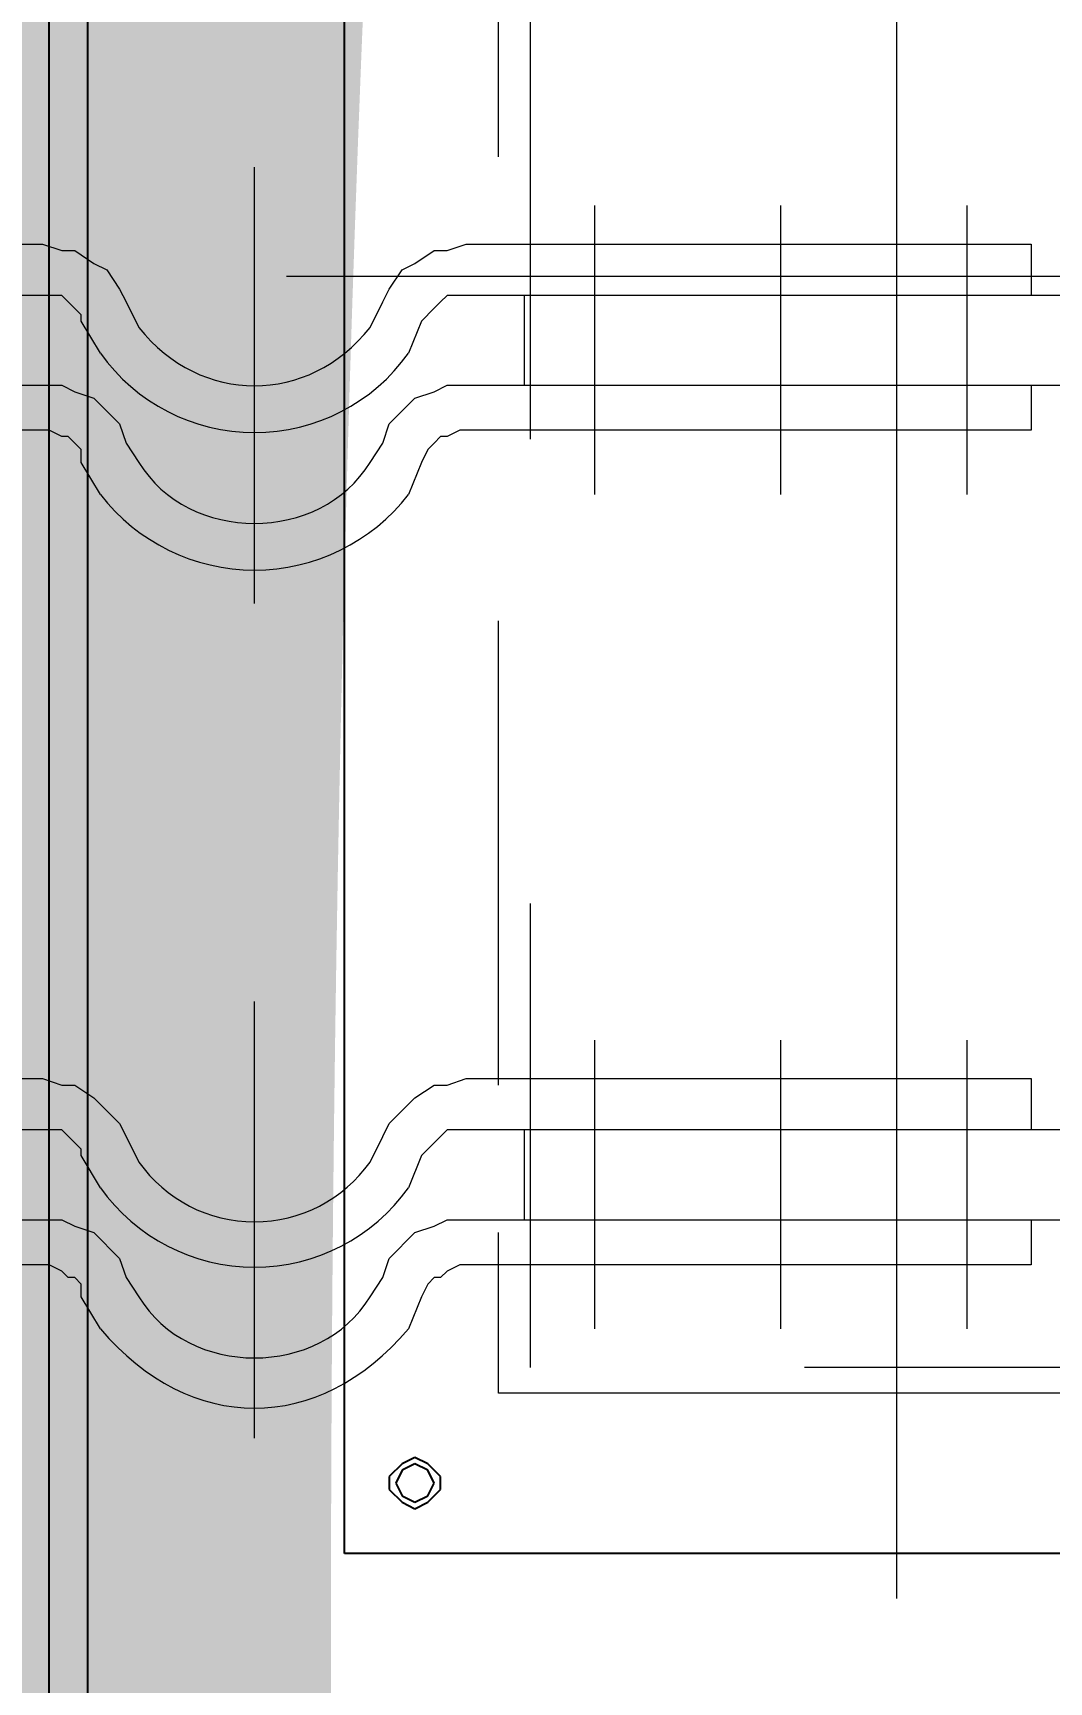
# Model space of a CAD drawing. Header units: metres. Extents: x 529524 to 529977, y 2674144 to 2674419.
# Drawn here: x 529756.4736 to 529756.6925, y 2674299.6794 to 2674300.0347 of the extents above; entities that cross this region are included whole.
import ezdxf

# ---------------------------------------------------------------- set-up
doc = ezdxf.new("R2010")
doc.units = ezdxf.units.M
doc.linetypes.add('PDF_IMPORT', pattern=[1, 0.8, -0.2])
doc.layers.add('IDT', color=7, linetype='Continuous')
doc.layers.add('MMS Block Numbering', color=7, linetype='Continuous')
doc.styles.add('Adani Regular', font='Adani Regular.ttf')

# ---------------------------------------------------------------- blocks, each defined once
blk = doc.blocks.new('IDT')
at = {"layer": 'IDT', "color": 0, "lineweight": 25}
for p, q in [((17.00597749382158, 12.43073513703428), (17.00597749382158, 13.75164378777674)), ((17.01427616581421, 13.75164378777674), (17.01427616581421, 12.43073513703428)), ((16.71136622391649, 13.05176967544628), (16.95065124651163, 13.05176967544628)), ((16.95065124651163, 13.05176967544628), (16.95065124651163, 12.50127580843525)), ((16.93267029105644, 13.04070447208926), (16.92990399021735, 13.03793817124995)), ((16.93543659189552, 13.0420876225088), (16.93267029105644, 13.04070447208926)), ((16.93543659189552, 13.04070447208926), (16.93267029105644, 13.03932132166949)), ((16.93820289273506, 13.04070447208926), (16.93543659189552, 13.0420876225088)), ((16.93820289273506, 13.03932132166949), (16.93543659189552, 13.04070447208926)), ((16.94096919357415, 13.03793817124995), (16.93820289273506, 13.04070447208926)), ((16.92990399021735, 13.03793817124995), (16.92990399021735, 13.03517187041064)), ((16.93267029105644, 13.03932132166949), (16.93128714063667, 13.03655502083041)), ((16.93128714063667, 13.03655502083041), (16.93267029105644, 13.03378871999109)), ((16.93958604315438, 13.03655502083041), (16.93820289273506, 13.03932132166949)), ((16.93820289273506, 13.03378871999109), (16.93958604315438, 13.03655502083041)), ((16.94096919357415, 13.03517187041064), (16.94096919357415, 13.03793817124995)), ((16.92990399021735, 13.03517187041064), (16.93267029105644, 13.03240556957132)), ((16.93267029105644, 13.03378871999109), (16.93543659189552, 13.03240556957132)), ((16.93543659189552, 13.03240556957132), (16.93820289273506, 13.03378871999109)), ((16.93820289273506, 13.03240556957132), (16.94096919357415, 13.03517187041064)), ((16.93267029105644, 13.03240556957132), (16.93543659189552, 13.03102241915178)), ((16.93543659189552, 13.03102241915178), (16.93820289273506, 13.03240556957132))]:
    blk.add_line(p, q, dxfattribs=at)
at = {"layer": 'IDT', "color": 0, "lineweight": 13}
for p, q in [((16.83170031042371, 12.49021060507823), (16.83170031042371, 13.06145172838353)), ((16.97001535238613, 13.02687296789293), (16.97001535238613, 12.96324804859012)), ((16.74456183398732, 13.01719091495545), (16.91745563644079, 13.01719091495545)), ((16.91745563644079, 13.01719091495545), (16.91745563644079, 12.98261215446485)), ((16.81648565580807, 13.00335941075934), (16.81648565580807, 12.97154695110783)), ((16.85659701797684, 13.00335941075934), (16.85659701797684, 12.97154695110783)), ((16.89670838014607, 13.00335941075934), (16.89670838014607, 12.97154695110783)), ((16.97001535238613, 12.99644365866118), (16.97001535238613, 12.93281873935837)), ((16.81648565580807, 12.9729301015276), (16.81648565580807, 12.94111764187608)), ((16.85659701797684, 12.9729301015276), (16.85659701797684, 12.94111764187608)), ((16.89670838014607, 12.9729301015276), (16.89670838014607, 12.94111764187608)), ((16.97001535238613, 12.84706341334152), (16.97001535238613, 12.78343849403893)), ((16.81648565580807, 12.82354985620793), (16.81648565580807, 12.79035424613687)), ((16.85659701797684, 12.82354985620793), (16.85659701797684, 12.79035424613687)), ((16.89670838014607, 12.82354985620793), (16.89670838014607, 12.79035424613687)), ((16.97001535238613, 12.81663410410977), (16.97001535238613, 12.75300918480696)), ((16.81648565580807, 12.79312054697618), (16.81648565580807, 12.76130808732489)), ((16.85659701797684, 12.79312054697618), (16.85659701797684, 12.76130808732489)), ((16.89670838014607, 12.79312054697618), (16.89670838014607, 12.76130808732489)), ((16.96309960028819, 12.77652274194077), (16.69891787013992, 12.77652274194077))]:
    blk.add_line(p, q, dxfattribs=at)
at = {"layer": 'IDT', "color": 0, "linetype": 'PDF_IMPORT', "lineweight": 13, "ltscale": 0.04666666666666686}
for p, q in [((16.75147758608571, 13.01165831327705), (16.9105398843424, 13.01165831327705)), ((16.9105398843424, 13.01165831327705), (16.9105398843424, 12.54138717060425))]:
    blk.add_line(p, q, dxfattribs=at)
at = {"layer": 'IDT', "color": 0, "lineweight": 0}
for p, q in [((16.93405344147621, 12.99644365866118), (16.93681974231529, 13.00335941075934)), ((17.00321096245742, 13.00335941075934), (17.00736041371627, 12.99644365866118)), ((16.93267029105644, 12.99367735782187), (16.93405344147621, 12.99644365866118)), ((16.945118644833, 12.99644365866118), (16.94235234399392, 12.99229420740232)), ((16.99767836077879, 12.99229420740232), (16.99491205993971, 12.99644365866118)), ((17.00736041371627, 12.99644365866118), (17.00736041371627, 12.99367735782187)), ((16.9257545389585, 12.98952790656301), (16.92852083979759, 12.99091105698255)), ((16.92852083979759, 12.99091105698255), (16.92990399021735, 12.99229420740232)), ((16.92990399021735, 12.99229420740232), (16.93128714063667, 12.99229420740232)), ((16.93128714063667, 12.99229420740232), (16.93267029105644, 12.99367735782187)), ((16.94235234399392, 12.99229420740232), (16.94096919357415, 12.98814475614347)), ((16.99906151119856, 12.98814475614347), (16.99767836077879, 12.99229420740232)), ((17.00736041371627, 12.99367735782187), (17.00874356413604, 12.99229420740232)), ((17.00874356413604, 12.99229420740232), (17.01012671455535, 12.99229420740232)), ((17.01012671455535, 12.99229420740232), (17.01150986497512, 12.99091105698278)), ((17.01150986497512, 12.99091105698278), (17.01427616581421, 12.98952790656301)), ((16.80265415161173, 12.97984585362576), (16.80265415161173, 12.98952790656301)), ((16.80265415161173, 12.98952790656301), (16.92437138853873, 12.98952790656301)), ((16.92437138853873, 12.98952790656301), (16.9257545389585, 12.98952790656301)), ((16.94096919357415, 12.98814475614347), (16.93543659189552, 12.98261215446485)), ((17.00459411287719, 12.98261215446485), (16.99906151119856, 12.98814475614347)), ((17.01427616581421, 12.98952790656301), (17.01565931623398, 12.98952790656301)), ((17.01565931623398, 12.98952790656301), (17.13737655316098, 12.98952790656301)), ((16.92437138853873, 12.97984585362576), (16.80265415161173, 12.97984585362576)), ((16.92852083979759, 12.97984585362576), (16.92437138853873, 12.97984585362576)), ((16.93128714063667, 12.9812290040453), (16.92852083979759, 12.97984585362576)), ((16.93543659189552, 12.98261215446485), (16.93128714063667, 12.9812290040453)), ((17.00874356413604, 12.9812290040453), (17.00459411287719, 12.98261215446485)), ((17.01150986497512, 12.97984585362576), (17.00874356413604, 12.9812290040453)), ((17.01565931623398, 12.97984585362576), (17.01150986497512, 12.97984585362576)), ((17.13737655316098, 12.97984585362576), (17.01565931623398, 12.97984585362576)), ((16.93405344147621, 12.96601434942943), (16.93681974231529, 12.9729301015276)), ((17.00321096245742, 12.9729301015276), (17.00736041371627, 12.96601434942943)), ((16.93128714063667, 12.96324804859012), (16.93405344147621, 12.96601434942943)), ((16.945118644833, 12.96739749984897), (16.94235234399392, 12.96186489817057)), ((16.99767836077879, 12.96186489817057), (16.99491205993971, 12.96739749984897)), ((17.00736041371627, 12.96601434942943), (17.00736041371627, 12.96463119900989)), ((16.92852083979759, 12.9604817477508), (16.92990399021735, 12.96186489817057)), ((16.92990399021735, 12.96186489817057), (16.93128714063667, 12.96324804859012)), ((16.94235234399392, 12.96186489817057), (16.94096919357415, 12.95909859733126)), ((16.99906151119856, 12.95909859733126), (16.99767836077879, 12.96186489817057)), ((17.00736041371627, 12.96463119900989), (17.01150986497512, 12.9604817477508)), ((16.80265415161173, 12.94941654439378), (16.80265415161173, 12.9604817477508)), ((16.80265415161173, 12.9604817477508), (16.92437138853873, 12.9604817477508)), ((16.92437138853873, 12.9604817477508), (16.92852083979759, 12.9604817477508)), ((16.94096919357415, 12.95909859733126), (16.93543659189552, 12.95356599565287)), ((17.00459411287719, 12.95356599565287), (16.99906151119856, 12.95909859733126)), ((17.01150986497512, 12.9604817477508), (17.01565931623398, 12.9604817477508)), ((17.01565931623398, 12.9604817477508), (17.13737655316098, 12.9604817477508)), ((16.93543659189552, 12.95356599565287), (16.93128714063667, 12.95079969481355)), ((17.00874356413604, 12.95079969481355), (17.00459411287719, 12.95356599565287)), ((16.92437138853873, 12.94941654439378), (16.80265415161173, 12.94941654439378)), ((16.92852083979759, 12.95079969481355), (16.92437138853873, 12.94941654439378)), ((16.93128714063667, 12.95079969481355), (16.92852083979759, 12.95079969481355)), ((17.01150986497512, 12.95079969481355), (17.00874356413604, 12.95079969481355)), ((17.01565931623398, 12.94941654439378), (17.01150986497512, 12.95079969481355)), ((17.13737655316098, 12.94941654439378), (17.01565931623398, 12.94941654439378)), ((16.93405344147621, 12.81663410410977), (16.93681974231529, 12.82354985620793)), ((17.00321096245742, 12.82354985620793), (17.00736041371627, 12.81663410410977)), ((16.93267029105644, 12.81386780327068), (16.93405344147621, 12.81663410410977)), ((16.945118644833, 12.81663410410977), (16.94235234399392, 12.81248465285091)), ((16.99767836077879, 12.81248465285091), (16.99491205993971, 12.81663410410977)), ((17.00736041371627, 12.81663410410977), (17.00736041371627, 12.81386780327068)), ((16.93128714063667, 12.81248465285091), (16.93267029105644, 12.81386780327068)), ((17.00736041371627, 12.81386780327068), (17.01012671455535, 12.81110150243137)), ((16.80265415161173, 12.80003629907435), (16.80265415161173, 12.80971835201183)), ((16.80265415161173, 12.80971835201183), (16.92437138853873, 12.80971835201183)), ((16.92437138853873, 12.80971835201183), (16.9257545389585, 12.80971835201183)), ((16.9257545389585, 12.80971835201183), (16.92852083979759, 12.81110150243137)), ((16.92852083979759, 12.81110150243137), (16.92990399021735, 12.81110150243137)), ((16.92990399021735, 12.81110150243137), (16.93128714063667, 12.81248465285091)), ((16.94235234399392, 12.81248465285091), (16.94096919357415, 12.80833520159206)), ((16.99906151119856, 12.80833520159206), (16.99767836077879, 12.81248465285091)), ((17.01012671455535, 12.81110150243137), (17.01150986497512, 12.81110150243137)), ((17.01150986497512, 12.81110150243137), (17.01427616581421, 12.80971835201183)), ((17.01427616581421, 12.80971835201183), (17.01565931623398, 12.80971835201183)), ((17.01565931623398, 12.80971835201183), (17.13737655316098, 12.80971835201183)), ((16.94096919357415, 12.80833520159206), (16.93543659189552, 12.80280259991366)), ((17.00459411287719, 12.80280259991366), (16.99906151119856, 12.80833520159206)), ((16.93543659189552, 12.80280259991366), (16.93128714063667, 12.80141944949389)), ((17.00874356413604, 12.80141944949389), (17.00459411287719, 12.80280259991366)), ((16.92437138853873, 12.80003629907435), (16.80265415161173, 12.80003629907435)), ((16.92852083979759, 12.80003629907435), (16.92437138853873, 12.80003629907435)), ((16.93128714063667, 12.80141944949389), (16.92852083979759, 12.80003629907435)), ((17.01150986497512, 12.80003629907435), (17.00874356413604, 12.80141944949389)), ((17.01565931623398, 12.80003629907435), (17.01150986497512, 12.80003629907435)), ((17.13737655316098, 12.80003629907435), (17.01565931623398, 12.80003629907435)), ((16.93405344147621, 12.78620479487802), (16.93681974231529, 12.79312054697641)), ((17.00321096245742, 12.79312054697618), (17.00736041371627, 12.78620479487802)), ((16.93128714063667, 12.78343849403893), (16.93405344147621, 12.78620479487802)), ((16.945118644833, 12.78758794529779), (16.94235234399392, 12.78205534361916)), ((16.99767836077879, 12.78205534361916), (16.99491205993971, 12.78758794529779)), ((17.00736041371627, 12.78620479487802), (17.00736041371627, 12.78482164445848)), ((17.00736041371627, 12.78482164445848), (17.01150986497512, 12.78067219319962)), ((16.80265415161173, 12.7696069898426), (16.80265415161173, 12.78067219319962)), ((16.80265415161173, 12.78067219319962), (16.92437138853873, 12.78067219319962)), ((16.92437138853873, 12.78067219319962), (16.92852083979759, 12.78067219319962)), ((16.92852083979759, 12.78067219319962), (16.92990399021735, 12.78205534361916)), ((16.92990399021735, 12.78205534361916), (16.93128714063667, 12.78343849403893)), ((16.94235234399392, 12.78205534361916), (16.94096919357415, 12.77928904277985)), ((16.99906151119856, 12.77928904277985), (16.99767836077879, 12.78205534361916)), ((17.01150986497512, 12.78067219319962), (17.01565931623398, 12.78067219319962)), ((17.01565931623398, 12.78067219319962), (17.13737655316098, 12.78067219319962)), ((16.94096919357415, 12.77928904277985), (16.93820289273506, 12.775139591521)), ((17.00182781203765, 12.775139591521), (16.99906151119856, 12.77928904277985)), ((16.93543659189552, 12.77375644110145), (16.93128714063667, 12.77099014026214)), ((16.93820289273506, 12.775139591521), (16.93543659189552, 12.77375644110145)), ((17.00459411287719, 12.77375644110145), (17.00182781203765, 12.775139591521)), ((17.00874356413604, 12.77099014026214), (17.00459411287719, 12.77375644110145)), ((16.92852083979759, 12.77099014026214), (16.92437138853873, 12.7696069898426)), ((16.93128714063667, 12.77099014026214), (16.92852083979759, 12.77099014026214)), ((17.01150986497512, 12.77099014026214), (17.00874356413604, 12.77099014026214)), ((17.01565931623398, 12.7696069898426), (17.01150986497512, 12.77099014026214)), ((16.92437138853873, 12.7696069898426), (16.80265415161173, 12.7696069898426)), ((17.13737655316098, 12.7696069898426), (17.01565931623398, 12.7696069898426))]:
    blk.add_line(p, q, dxfattribs=at)
at = {"layer": 'IDT', "color": 0, "lineweight": 9}
for p, q in [((16.91192303476217, 12.97984585362576), (16.77222484237998, 12.97984585362576)), ((16.91192303476217, 12.9604817477508), (16.91192303476217, 12.97984585362576)), ((16.77222484237998, 12.9604817477508), (16.91192303476217, 12.9604817477508)), ((16.91192303476217, 12.80003629907435), (16.77222484237998, 12.80003629907435)), ((16.91192303476217, 12.78067219319962), (16.91192303476217, 12.80003629907435)), ((16.77222484237998, 12.78067219319962), (16.91192303476217, 12.78067219319962))]:
    blk.add_line(p, q, dxfattribs=at)
at = {"layer": 'IDT', "color": 0, "linetype": 'PDF_IMPORT', "lineweight": 13, "ltscale": 0.03833333333333311}
blk.add_line((16.91745563644079, 12.95079969481355), (16.91745563644079, 12.53447141850631), dxfattribs=at)
at = {"layer": 'IDT', "color": 0, "lineweight": 0}
for centre, radius, start, end in [((16.97001535238613, 12.94925746985848), 0.04077182873171101, 35.49363115846416, 144.5063688415358), ((16.97001535238613, 12.94981744479549), 0.03047793271666864, 35.2266674644526, 144.7733325355474), ((16.97001535238658, 12.79786323321252), 0.04197321918675163, 37.73255305725375, 142.2674469427463), ((16.97001535238613, 12.76944791530707), 0.04077182873180959, 35.49363115846416, 144.5063688415358)]:
    blk.add_arc(centre, radius, start, end, dxfattribs=at)
for points in [[(17.00321096245742, 13.00335941075934), (16.98373159404744, 13.02613528766904), (16.95629911072527, 13.02613528766904), (16.93681974231529, 13.00335941075934)], [(16.99491205993971, 12.99644365866118), (16.98430790672253, 13.01398661648352), (16.95572279805018, 13.01398661648352), (16.945118644833, 12.99644365866118)], [(16.99491205993971, 12.81663410410977), (16.98430790672253, 12.83417706193211), (16.95572279805018, 12.83417706193211), (16.945118644833, 12.81663410410977)], [(16.99491205993971, 12.78758794529779), (16.98163381591101, 12.80434711788223), (16.9583968888617, 12.80434711788223), (16.945118644833, 12.78758794529779)]]:
    blk.add_open_spline(points, degree=3, dxfattribs=at)

msp = doc.modelspace()

# ---------------------------------------------------------------- block references
at = {"layer": 'IDT', "color": 8, "rotation": 180}
msp.add_blockref('IDT', (529773.491284368, 2674312.758854317), dxfattribs=at)

# ---------------------------------------------------------------- texts
at = {"layer": 'MMS Block Numbering', "insert": (529750.7273443941, 2674294.300430298), "char_height": 7.5, "attachment_point": 5, "style": 'Adani Regular'}
msp.add_mtext_dynamic_manual_height_columns('A16d-\\PBL-14', width=41.53537981177215, gutter_width=1, heights=[0], dxfattribs=at)

doc.saveas('drawing.dxf')
